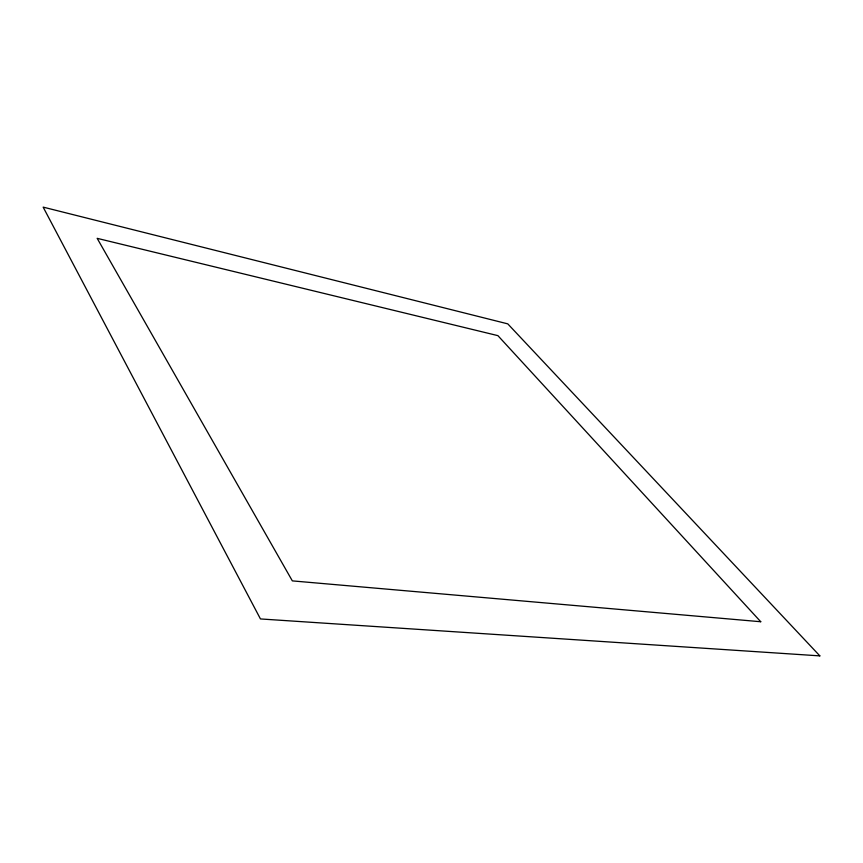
<?xml version="1.0" encoding="UTF-8"?>
<svg xmlns="http://www.w3.org/2000/svg" width="863" height="863" viewBox="0 0 863 863"><rect width="100%" height="100%" fill="white"/><g stroke="black" fill="none" stroke-linecap="round" stroke-linejoin="round"><path stroke-width="1.29" d="M819.85 655.88L260.453 618.944L43.15 207.12L507.778 323.862L819.85 655.88M760.756 621.738L292.341 580.885L97.174 238.339L497.908 335.642L760.756 621.738"/></g></svg>
